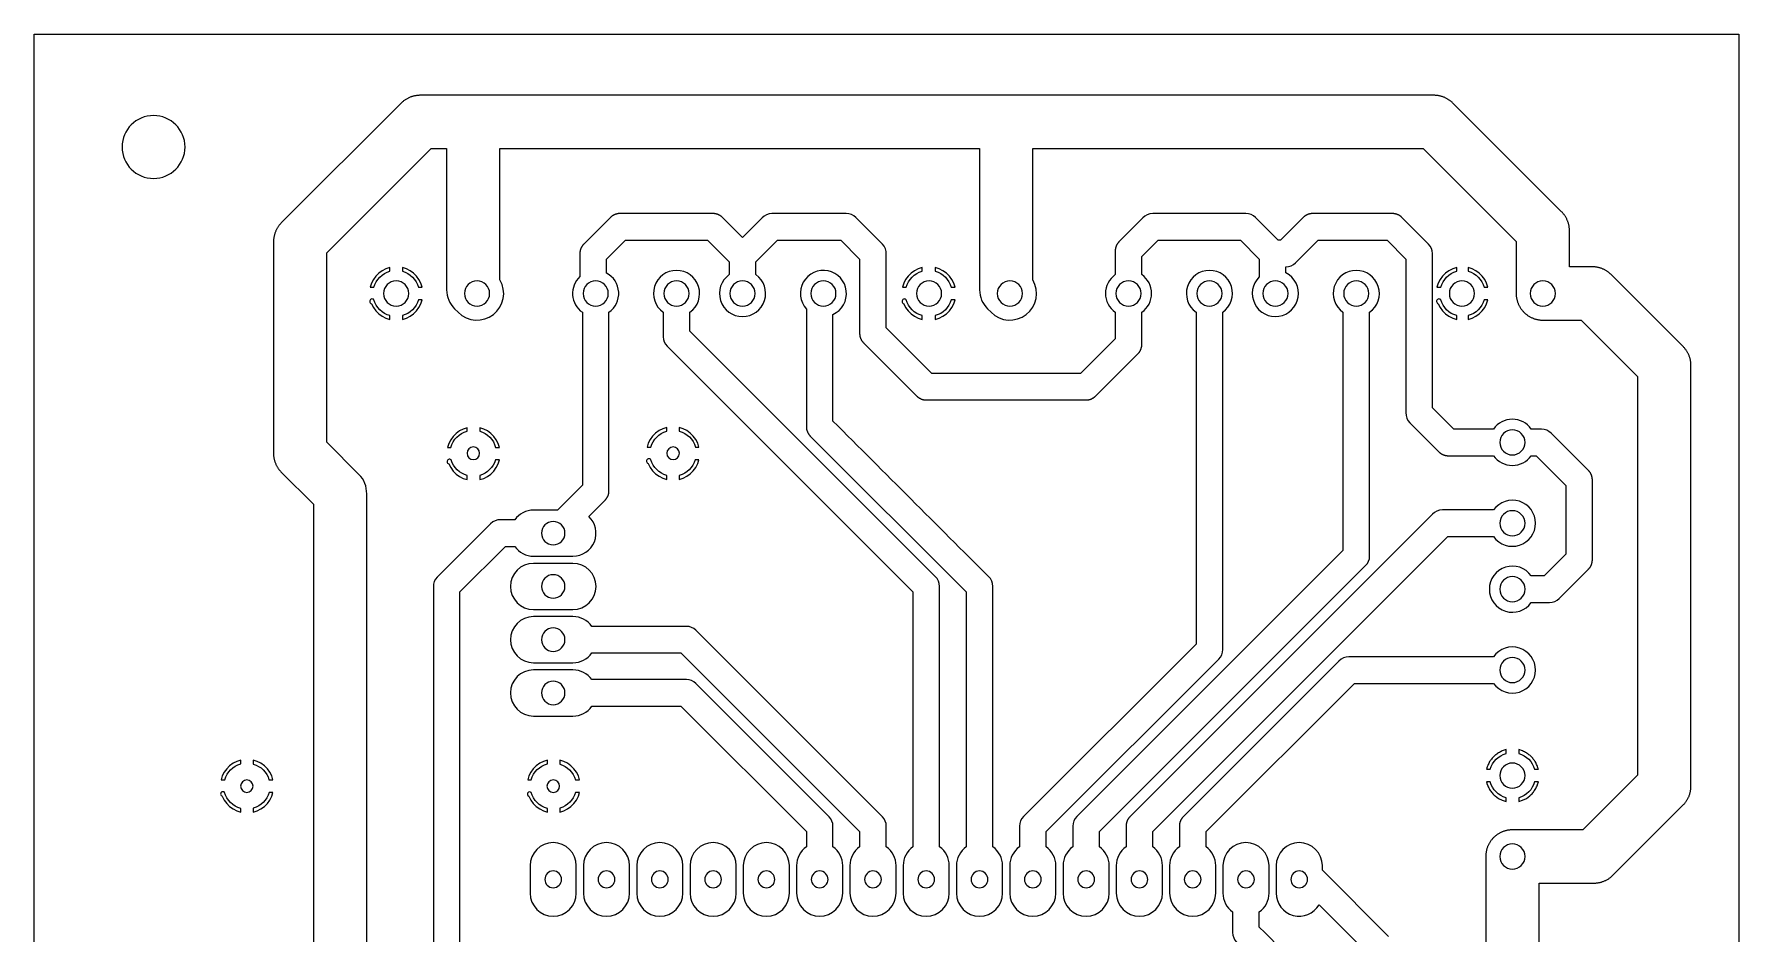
# Model space of a CAD drawing. Extents: x 81.1 to 162.4, y -5.1 to 79.7.
# Drawn here: x 81.1 to 162.4, y 36.8 to 79.7 of the extents above; entities that cross this region are included whole.
import ezdxf

# ---------------------------------------------------------------- set-up
doc = ezdxf.new("R2010")
doc.units = 0
for name, color, linetype in [('DIMENSION', 30, 'CONTINUOUS'), ('DRILL', 4, 'CONTINUOUS'), ('ROUTES', 7, 'CONTINUOUS')]:
    doc.layers.add(name, color=color, linetype=linetype)

msp = doc.modelspace()

# ---------------------------------------------------------------- linework, layer by layer
at = {"layer": 'DIMENSION'}
msp.add_lwpolyline([(162.395, 79.68), (162.395, -5.08), (81.135, -5.08), (81.135, 79.68), (162.395, 79.68)], dxfattribs=at)
at = {"layer": 'DIMENSION', "extrusion": (0, 0, -1)}
msp.add_circle((-86.83, 74.295), 1.5, dxfattribs=at)
at = {"layer": 'DRILL', "extrusion": (0, 0, -1)}
for centre, radius in [((-98.393, 67.31), 0.6), ((-102.248, 67.31), 0.6), ((-107.903, 67.31), 0.6), ((-111.758, 67.31), 0.6), ((-114.903, 67.31), 0.6), ((-118.758, 67.31), 0.6), ((-123.793, 67.31), 0.6), ((-127.648, 67.31), 0.6), ((-133.303, 67.31), 0.6), ((-137.158, 67.31), 0.6), ((-140.303, 67.31), 0.6), ((-144.158, 67.31), 0.6), ((-149.193, 67.31), 0.6), ((-153.048, 67.31), 0.6), ((-151.6, 60.208), 0.6), ((-102.07, 59.69), 0.3), ((-111.595, 59.69), 0.3), ((-151.6, 56.352), 0.6), ((-105.88, 55.88), 0.559), ((-105.88, 53.34), 0.559), ((-151.6, 53.208), 0.6), ((-105.88, 50.8), 0.559), ((-151.6, 49.352), 0.6), ((-105.88, 48.26), 0.559), ((-151.6, 44.318), 0.6), ((-91.275, 43.815), 0.3), ((-105.88, 43.815), 0.3), ((-151.6, 40.462), 0.6), ((-105.88, 39.37), 0.4), ((-108.42, 39.37), 0.4), ((-110.96, 39.37), 0.4), ((-113.5, 39.37), 0.4), ((-116.04, 39.37), 0.4), ((-118.58, 39.37), 0.4), ((-121.12, 39.37), 0.4), ((-123.66, 39.37), 0.4), ((-126.2, 39.37), 0.4), ((-128.74, 39.37), 0.4), ((-131.28, 39.37), 0.4), ((-133.82, 39.37), 0.4), ((-136.36, 39.37), 0.4), ((-138.9, 39.37), 0.4), ((-141.44, 39.37), 0.4)]:
    msp.add_circle(centre, radius, dxfattribs=at)
at = {"layer": 'ROUTES'}
for points in [[(101.435, 26.298), (101.435, 53.077), (103.603, 55.245), (104.042, 55.245, 0.243501), (104.941, 54.78), (106.82, 54.78, 0.67794), (107.577, 56.678), (108.352, 57.453), (108.361, 57.463), (108.371, 57.474), (108.381, 57.484), (108.39, 57.495), (108.399, 57.507), (108.408, 57.518), (108.417, 57.53), (108.426, 57.542), (108.434, 57.555), (108.442, 57.568), (108.45, 57.581), (108.458, 57.594), (108.465, 57.608), (108.472, 57.622), (108.479, 57.636), (108.485, 57.65), (108.491, 57.665), (108.497, 57.679), (108.503, 57.694), (108.508, 57.71), (108.512, 57.725), (108.517, 57.741), (108.521, 57.756), (108.524, 57.772), (108.527, 57.788), (108.53, 57.804), (108.532, 57.82), (108.534, 57.837), (108.536, 57.853), (108.537, 57.869), (108.537, 57.886), (108.538, 66.412, 0.55808), (108.42, 68.281), (108.42, 68.952), (109.318, 69.85), (113.237, 69.85), (114.268, 68.82), (114.268, 68.208, 3.146782), (115.538, 68.208), (115.538, 68.82), (116.568, 69.85), (119.587, 69.85), (120.485, 68.952), (120.486, 65.389), (120.486, 65.372), (120.487, 65.356), (120.489, 65.339), (120.491, 65.323), (120.493, 65.307), (120.496, 65.291), (120.499, 65.275), (120.502, 65.259), (120.506, 65.243), (120.511, 65.228), (120.515, 65.212), (120.52, 65.197), (120.526, 65.182), (120.532, 65.167), (120.538, 65.153), (120.544, 65.138), (120.551, 65.124), (120.558, 65.11), (120.565, 65.097), (120.573, 65.084), (120.581, 65.07), (120.589, 65.058), (120.597, 65.045), (120.606, 65.033), (120.615, 65.021), (120.624, 65.009), (120.633, 64.998), (120.642, 64.987), (120.652, 64.976), (120.662, 64.966), (120.671, 64.956), (123.211, 62.416), (123.221, 62.406), (123.232, 62.396), (123.243, 62.387), (123.254, 62.377), (123.265, 62.368), (123.276, 62.359), (123.288, 62.35), (123.301, 62.342), (123.313, 62.333), (123.326, 62.325), (123.339, 62.317), (123.352, 62.31), (123.366, 62.302), (123.38, 62.295), (123.394, 62.289), (123.408, 62.282), (123.423, 62.276), (123.438, 62.27), (123.453, 62.265), (123.468, 62.26), (123.483, 62.255), (123.499, 62.251), (123.514, 62.247), (123.53, 62.243), (123.546, 62.24), (123.562, 62.238), (123.579, 62.235), (123.595, 62.233), (123.611, 62.232), (123.628, 62.231), (123.644, 62.23), (131.28, 62.23), (131.297, 62.23), (131.313, 62.231), (131.33, 62.232), (131.346, 62.233), (131.362, 62.235), (131.378, 62.238), (131.395, 62.24), (131.411, 62.243), (131.426, 62.247), (131.442, 62.251), (131.458, 62.255), (131.473, 62.26), (131.488, 62.265), (131.503, 62.27), (131.518, 62.276), (131.533, 62.282), (131.547, 62.289), (131.561, 62.295), (131.575, 62.302), (131.589, 62.31), (131.602, 62.317), (131.615, 62.325), (131.628, 62.333), (131.64, 62.342), (131.652, 62.35), (131.664, 62.359), (131.676, 62.368), (131.687, 62.377), (131.698, 62.387), (131.709, 62.396), (131.719, 62.406), (131.729, 62.416), (133.752, 64.438), (133.761, 64.448), (133.771, 64.459), (133.781, 64.469), (133.79, 64.48), (133.799, 64.492), (133.808, 64.503), (133.817, 64.515), (133.826, 64.527), (133.834, 64.54), (133.842, 64.553), (133.85, 64.566), (133.858, 64.579), (133.865, 64.593), (133.872, 64.607), (133.879, 64.621), (133.885, 64.635), (133.891, 64.65), (133.897, 64.664), (133.903, 64.679), (133.908, 64.695), (133.912, 64.71), (133.917, 64.726), (133.921, 64.741), (133.924, 64.757), (133.927, 64.773), (133.93, 64.789), (133.932, 64.805), (133.934, 64.822), (133.936, 64.838), (133.937, 64.854), (133.937, 64.871), (133.938, 66.412, 0.517699), (133.938, 68.208), (133.938, 69.069), (134.718, 69.85), (138.637, 69.85), (139.535, 68.952), (139.535, 68.098, 3.104269), (140.805, 68.288), (140.805, 68.58, 0.198912), (141.254, 68.766), (142.338, 69.85), (145.622, 69.85), (146.52, 68.952, 0.00003), (146.521, 61.628, 0.211953), (146.706, 61.146), (148.094, 59.759), (148.104, 59.749), (148.114, 59.739), (148.125, 59.73), (148.136, 59.72), (148.147, 59.711), (148.159, 59.702), (148.171, 59.693), (148.183, 59.685), (148.195, 59.676), (148.208, 59.668), (148.221, 59.66), (148.234, 59.653), (148.248, 59.645), (148.262, 59.638), (148.276, 59.631), (148.29, 59.625), (148.305, 59.619), (148.32, 59.613), (148.335, 59.608), (148.35, 59.603), (148.365, 59.598), (148.381, 59.594), (148.397, 59.59), (148.412, 59.586), (148.428, 59.583), (148.445, 59.58), (148.461, 59.578), (148.477, 59.576), (148.493, 59.575), (148.51, 59.574), (148.526, 59.573), (150.702, 59.573, 0.517699), (152.499, 59.573), (152.725, 59.573), (154.14, 58.157), (154.14, 54.873), (153.11, 53.843), (152.499, 53.843, 3.146782), (152.499, 52.573), (153.373, 52.573, 0.200876), (153.826, 52.762), (155.224, 54.161), (155.234, 54.171), (155.244, 54.181), (155.254, 54.192), (155.263, 54.203), (155.272, 54.214), (155.281, 54.226), (155.29, 54.238), (155.299, 54.25), (155.307, 54.263), (155.315, 54.275), (155.323, 54.289), (155.331, 54.302), (155.338, 54.315), (155.345, 54.329), (155.352, 54.343), (155.358, 54.358), (155.364, 54.372), (155.37, 54.387), (155.375, 54.402), (155.38, 54.417), (155.385, 54.433), (155.389, 54.448), (155.393, 54.464), (155.397, 54.48), (155.4, 54.496), (155.403, 54.512), (155.405, 54.528), (155.407, 54.544), (155.408, 54.561), (155.41, 54.577), (155.41, 54.594), (155.41, 58.42), (155.41, 58.434), (155.41, 58.449), (155.409, 58.463), (155.408, 58.478), (155.406, 58.492), (155.404, 58.507), (155.402, 58.522), (155.4, 58.537), (155.397, 58.552), (155.393, 58.566), (155.39, 58.581), (155.385, 58.596), (155.381, 58.611), (155.376, 58.626), (155.371, 58.641), (155.365, 58.656), (155.359, 58.671), (155.352, 58.685), (155.345, 58.7), (155.338, 58.714), (155.33, 58.729), (155.322, 58.743), (155.314, 58.757), (155.305, 58.77), (155.296, 58.784), (155.286, 58.797), (155.276, 58.811), (155.266, 58.823), (155.255, 58.836), (155.244, 58.849), (155.233, 58.861), (155.221, 58.872), (153.44, 60.653, 0.200876), (152.988, 60.843), (152.499, 60.843, 0.517751), (150.702, 60.843, 0.000039), (148.806, 60.843), (147.79, 61.858), (147.79, 69.215, 0.200876), (147.601, 69.667), (146.334, 70.934), (146.324, 70.944), (146.314, 70.954), (146.303, 70.963), (146.292, 70.973), (146.281, 70.982), (146.269, 70.991), (146.257, 71), (146.245, 71.008), (146.233, 71.017), (146.22, 71.025), (146.207, 71.033), (146.194, 71.04), (146.18, 71.048), (146.166, 71.055), (146.152, 71.061), (146.138, 71.068), (146.123, 71.074), (146.108, 71.08), (146.093, 71.085), (146.078, 71.09), (146.063, 71.095), (146.047, 71.099), (146.031, 71.103), (146.016, 71.107), (146, 71.11), (145.983, 71.112), (145.967, 71.115), (145.951, 71.117), (145.935, 71.118), (145.918, 71.119), (145.902, 71.12), (142.075, 71.12), (142.061, 71.12), (142.047, 71.119), (142.032, 71.119), (142.018, 71.117), (142.003, 71.116), (141.988, 71.114), (141.974, 71.112), (141.959, 71.109), (141.944, 71.106), (141.929, 71.103), (141.914, 71.099), (141.899, 71.095), (141.884, 71.091), (141.869, 71.086), (141.854, 71.08), (141.84, 71.075), (141.825, 71.068), (141.81, 71.062), (141.796, 71.055), (141.781, 71.048), (141.767, 71.04), (141.753, 71.032), (141.739, 71.023), (141.725, 71.015), (141.711, 71.005), (141.698, 70.996), (141.685, 70.986), (141.672, 70.975), (141.659, 70.965), (141.647, 70.954), (141.635, 70.942), (141.623, 70.931), (140.542, 69.85), (140.433, 69.85), (139.353, 70.931, 0.200876), (138.9, 71.12), (134.455, 71.12, 0.211972), (133.983, 70.91), (132.845, 69.773), (132.834, 69.761), (132.823, 69.748), (132.812, 69.736), (132.802, 69.723), (132.792, 69.71), (132.782, 69.696), (132.773, 69.683), (132.764, 69.669), (132.756, 69.655), (132.748, 69.641), (132.74, 69.626), (132.733, 69.612), (132.726, 69.597), (132.719, 69.583), (132.713, 69.568), (132.707, 69.553), (132.702, 69.538), (132.697, 69.523), (132.693, 69.509), (132.688, 69.494), (132.685, 69.479), (132.681, 69.464), (132.678, 69.449), (132.676, 69.434), (132.674, 69.419), (132.672, 69.404), (132.67, 69.39), (132.669, 69.375), (132.668, 69.361), (132.668, 69.346), (132.668, 69.332), (132.668, 68.208, 0.517698), (132.668, 66.412), (132.668, 65.15), (131.017, 63.5), (123.923, 63.5), (121.755, 65.668, 0.000062), (121.755, 69.182, 0.211953), (121.569, 69.664), (120.303, 70.931, 0.200876), (119.85, 71.12), (116.305, 71.12, 0.211972), (115.833, 70.91, 0.00021), (114.903, 69.981), (113.949, 70.934), (113.939, 70.944), (113.929, 70.954), (113.918, 70.963), (113.907, 70.973), (113.896, 70.982), (113.884, 70.991), (113.872, 71), (113.86, 71.008), (113.848, 71.017), (113.835, 71.025), (113.822, 71.033), (113.809, 71.04), (113.795, 71.048), (113.781, 71.055), (113.767, 71.061), (113.753, 71.068), (113.738, 71.074), (113.723, 71.08), (113.708, 71.085), (113.693, 71.09), (113.678, 71.095), (113.662, 71.099), (113.646, 71.103), (113.631, 71.107), (113.615, 71.11), (113.598, 71.112), (113.582, 71.115), (113.566, 71.117), (113.55, 71.118), (113.533, 71.119), (113.517, 71.12), (109.055, 71.12), (109.041, 71.12), (109.027, 71.119), (109.012, 71.119), (108.998, 71.117), (108.983, 71.116), (108.968, 71.114), (108.954, 71.112), (108.939, 71.109), (108.924, 71.106), (108.909, 71.103), (108.894, 71.099), (108.879, 71.095), (108.864, 71.091), (108.849, 71.086), (108.834, 71.08), (108.82, 71.075), (108.805, 71.068), (108.79, 71.062), (108.776, 71.055), (108.761, 71.048), (108.747, 71.04), (108.733, 71.032), (108.719, 71.023), (108.705, 71.015), (108.691, 71.005), (108.678, 70.996), (108.665, 70.986), (108.652, 70.975), (108.639, 70.965), (108.627, 70.954), (108.615, 70.942), (108.603, 70.931), (107.336, 69.664), (107.327, 69.654), (107.317, 69.644), (107.307, 69.633), (107.298, 69.622), (107.289, 69.611), (107.28, 69.599), (107.271, 69.587), (107.262, 69.575), (107.254, 69.562), (107.246, 69.55), (107.238, 69.536), (107.23, 69.523), (107.223, 69.51), (107.216, 69.496), (107.209, 69.482), (107.203, 69.467), (107.197, 69.453), (107.191, 69.438), (107.185, 69.423), (107.18, 69.408), (107.176, 69.392), (107.171, 69.377), (107.167, 69.361), (107.164, 69.345), (107.161, 69.329), (107.158, 69.313), (107.156, 69.297), (107.154, 69.281), (107.152, 69.264), (107.151, 69.248), (107.151, 69.231), (107.15, 68.113, 0.474826), (107.268, 66.412), (107.268, 58.165), (106.082, 56.98), (104.941, 56.98, 0.243564), (104.042, 56.515, 0.000029), (103.373, 56.515, 0.211953), (102.891, 56.329), (100.351, 53.789, 0.211953), (100.166, 53.307, 0.000016), (100.166, 26.068, 0.211953)], [(145.885, 18.028, 0.000012), (145.885, 36.162, 0.211953)], [(152.87, 23.038), (152.87, 39.192), (155.515, 39.193), (155.544, 39.193), (155.573, 39.195), (155.602, 39.197), (155.631, 39.2), (155.661, 39.204), (155.69, 39.209), (155.72, 39.214), (155.75, 39.22), (155.78, 39.226), (155.809, 39.234), (155.839, 39.242), (155.869, 39.251), (155.899, 39.261), (155.929, 39.272), (155.958, 39.283), (155.988, 39.295), (156.017, 39.308), (156.046, 39.322), (156.075, 39.337), (156.104, 39.352), (156.132, 39.368), (156.16, 39.385), (156.188, 39.403), (156.215, 39.422), (156.241, 39.441), (156.268, 39.461), (156.294, 39.482), (156.319, 39.503), (156.344, 39.525), (156.368, 39.548), (156.391, 39.571), (159.737, 42.917), (159.757, 42.937), (159.777, 42.958), (159.796, 42.979), (159.814, 43.001), (159.833, 43.024), (159.851, 43.047), (159.869, 43.071), (159.886, 43.095), (159.903, 43.12), (159.919, 43.146), (159.935, 43.172), (159.95, 43.199), (159.964, 43.226), (159.979, 43.254), (159.992, 43.282), (160.005, 43.311), (160.017, 43.34), (160.029, 43.369), (160.039, 43.399), (160.05, 43.43), (160.059, 43.461), (160.068, 43.492), (160.075, 43.523), (160.082, 43.555), (160.089, 43.587), (160.094, 43.619), (160.099, 43.651), (160.103, 43.684), (160.106, 43.717), (160.108, 43.749), (160.109, 43.782), (160.109, 63.881), (160.109, 63.909), (160.108, 63.938), (160.106, 63.967), (160.104, 63.996), (160.101, 64.025), (160.097, 64.055), (160.093, 64.085), (160.088, 64.114), (160.082, 64.144), (160.075, 64.174), (160.068, 64.204), (160.059, 64.234), (160.05, 64.264), (160.041, 64.293), (160.03, 64.323), (160.019, 64.353), (160.006, 64.382), (159.993, 64.412), (159.979, 64.441), (159.965, 64.469), (159.949, 64.498), (159.933, 64.526), (159.916, 64.554), (159.898, 64.582), (159.88, 64.609), (159.861, 64.636), (159.841, 64.662), (159.82, 64.688), (159.799, 64.713), (159.777, 64.738), (159.754, 64.762), (159.731, 64.786), (156.308, 68.208), (156.288, 68.228), (156.267, 68.247), (156.246, 68.266), (156.224, 68.285), (156.201, 68.303), (156.178, 68.322), (156.154, 68.339), (156.13, 68.356), (156.105, 68.373), (156.079, 68.389), (156.053, 68.405), (156.027, 68.42), (155.999, 68.435), (155.972, 68.449), (155.943, 68.463), (155.915, 68.476), (155.886, 68.488), (155.856, 68.499), (155.826, 68.51), (155.796, 68.52), (155.765, 68.53), (155.734, 68.538), (155.702, 68.546), (155.671, 68.553), (155.639, 68.559), (155.606, 68.565), (155.574, 68.569), (155.542, 68.573), (155.509, 68.576), (155.476, 68.578), (155.443, 68.58), (154.318, 68.58), (154.318, 70.34), (154.316, 70.373), (154.314, 70.406), (154.311, 70.438), (154.308, 70.471), (154.303, 70.503), (154.297, 70.535), (154.291, 70.567), (154.284, 70.599), (154.276, 70.631), (154.268, 70.662), (154.258, 70.692), (154.248, 70.723), (154.237, 70.753), (154.226, 70.782), (154.214, 70.812), (154.201, 70.84), (154.187, 70.869), (154.173, 70.896), (154.159, 70.923), (154.143, 70.95), (154.128, 70.976), (154.111, 71.002), (154.095, 71.027), (154.077, 71.051), (154.06, 71.075), (154.042, 71.098), (154.023, 71.121), (154.004, 71.143), (153.985, 71.164), (153.966, 71.185), (153.946, 71.205), (148.764, 76.387), (148.744, 76.407), (148.723, 76.426), (148.702, 76.445), (148.68, 76.464), (148.657, 76.482), (148.634, 76.501), (148.61, 76.518), (148.586, 76.535), (148.561, 76.552), (148.535, 76.568), (148.509, 76.584), (148.483, 76.599), (148.455, 76.614), (148.428, 76.628), (148.399, 76.642), (148.371, 76.655), (148.342, 76.667), (148.312, 76.678), (148.282, 76.689), (148.252, 76.699), (148.221, 76.709), (148.19, 76.717), (148.158, 76.725), (148.127, 76.732), (148.095, 76.738), (148.062, 76.744), (148.03, 76.748), (147.998, 76.752), (147.965, 76.755), (147.932, 76.757), (147.899, 76.759), (127.47, 76.759), (99.502, 76.759), (99.473, 76.758), (99.444, 76.756), (99.415, 76.754), (99.386, 76.751), (99.356, 76.747), (99.327, 76.743), (99.297, 76.737), (99.267, 76.731), (99.237, 76.725), (99.208, 76.717), (99.178, 76.709), (99.148, 76.7), (99.118, 76.69), (99.088, 76.68), (99.059, 76.668), (99.029, 76.656), (99, 76.643), (98.971, 76.629), (98.942, 76.614), (98.913, 76.599), (98.885, 76.583), (98.857, 76.566), (98.829, 76.548), (98.802, 76.53), (98.776, 76.51), (98.749, 76.49), (98.723, 76.47), (98.698, 76.448), (98.673, 76.426), (98.649, 76.404), (98.626, 76.38), (92.917, 70.672), (92.898, 70.652), (92.878, 70.631), (92.859, 70.61), (92.84, 70.588), (92.822, 70.565), (92.804, 70.542), (92.786, 70.518), (92.769, 70.494), (92.752, 70.469), (92.736, 70.443), (92.72, 70.417), (92.705, 70.39), (92.69, 70.363), (92.676, 70.335), (92.663, 70.307), (92.65, 70.278), (92.638, 70.249), (92.626, 70.22), (92.615, 70.19), (92.605, 70.159), (92.596, 70.128), (92.587, 70.097), (92.579, 70.066), (92.572, 70.034), (92.566, 70.002), (92.561, 69.97), (92.556, 69.938), (92.552, 69.905), (92.549, 69.872), (92.547, 69.84), (92.546, 69.807), (92.545, 59.69), (92.546, 59.657), (92.547, 59.624), (92.549, 59.592), (92.552, 59.559), (92.556, 59.526), (92.561, 59.494), (92.566, 59.462), (92.572, 59.43), (92.579, 59.398), (92.587, 59.367), (92.596, 59.336), (92.605, 59.305), (92.615, 59.274), (92.626, 59.244), (92.638, 59.215), (92.65, 59.186), (92.663, 59.157), (92.676, 59.129), (92.69, 59.101), (92.705, 59.074), (92.72, 59.047), (92.736, 59.021), (92.752, 58.995), (92.769, 58.97), (92.786, 58.946), (92.804, 58.922), (92.822, 58.899), (92.84, 58.876), (92.859, 58.854), (92.878, 58.833), (92.898, 58.812), (92.917, 58.792), (94.45, 57.259), (94.45, 20.026, 0.784773)], [(118.58, -1.905, 0.000012), (131.252, -1.905)], [(131.309, -1.905, 0.000012), (143.98, -1.905)], [(96.99, 26.007), (96.99, 57.752, 0.205528), (96.618, 58.683), (95.085, 60.216), (95.085, 69.248), (100.056, 74.219), (100.8, 74.219), (100.8, 67.488, 0.200876), (101.179, 66.583), (101.35, 66.412, 0.882244), (103.34, 67.958), (103.34, 74.219), (126.2, 74.219), (126.2, 67.488, 0.200876), (126.579, 66.583), (126.75, 66.412, 0.882244), (128.74, 67.958), (128.74, 74.219), (147.34, 74.219), (151.778, 69.781), (151.778, 67.31), (151.779, 67.282), (151.779, 67.253), (151.781, 67.225), (151.783, 67.196), (151.786, 67.167), (151.79, 67.138), (151.794, 67.108), (151.799, 67.079), (151.805, 67.049), (151.812, 67.02), (151.819, 66.99), (151.827, 66.961), (151.836, 66.931), (151.846, 66.901), (151.856, 66.872), (151.867, 66.843), (151.879, 66.813), (151.892, 66.784), (151.906, 66.755), (151.92, 66.727), (151.935, 66.698), (151.951, 66.67), (151.968, 66.642), (151.985, 66.615), (152.003, 66.588), (152.022, 66.561), (152.042, 66.535), (152.062, 66.51), (152.083, 66.484), (152.105, 66.46), (152.127, 66.436), (152.15, 66.412), (152.174, 66.389), (152.198, 66.367), (152.223, 66.345), (152.248, 66.324), (152.273, 66.304), (152.3, 66.284), (152.326, 66.265), (152.353, 66.247), (152.381, 66.23), (152.408, 66.213), (152.437, 66.197), (152.465, 66.182), (152.494, 66.168), (152.522, 66.154), (152.551, 66.141), (152.581, 66.129), (152.61, 66.118), (152.64, 66.108), (152.669, 66.098), (152.699, 66.089), (152.728, 66.081), (152.758, 66.074), (152.788, 66.067), (152.817, 66.061), (152.847, 66.056), (152.876, 66.052), (152.905, 66.048), (152.934, 66.045), (152.963, 66.043), (152.992, 66.041), (153.02, 66.04), (154.884, 66.04), (157.569, 63.355), (157.569, 44.341), (154.961, 41.732), (151.6, 41.732), (151.572, 41.732), (151.544, 41.731), (151.515, 41.729), (151.486, 41.727), (151.457, 41.724), (151.428, 41.72), (151.399, 41.716), (151.369, 41.711), (151.34, 41.705), (151.31, 41.699), (151.281, 41.691), (151.251, 41.683), (151.221, 41.674), (151.192, 41.665), (151.162, 41.654), (151.133, 41.643), (151.104, 41.631), (151.075, 41.618), (151.046, 41.605), (151.017, 41.59), (150.989, 41.575), (150.961, 41.559), (150.933, 41.543), (150.905, 41.525), (150.878, 41.507), (150.852, 41.488), (150.826, 41.468), (150.8, 41.448), (150.775, 41.427), (150.75, 41.405), (150.726, 41.383), (150.702, 41.36), (150.679, 41.337), (150.657, 41.313), (150.635, 41.288), (150.614, 41.263), (150.594, 41.237), (150.574, 41.211), (150.556, 41.184), (150.537, 41.157), (150.52, 41.13), (150.503, 41.102), (150.487, 41.074), (150.472, 41.046), (150.458, 41.017), (150.444, 40.988), (150.432, 40.959), (150.42, 40.93), (150.408, 40.9), (150.398, 40.871), (150.388, 40.841), (150.379, 40.812), (150.371, 40.782), (150.364, 40.752), (150.357, 40.723), (150.352, 40.693), (150.347, 40.664), (150.342, 40.635), (150.338, 40.605), (150.336, 40.576), (150.333, 40.547), (150.332, 40.519), (150.331, 40.49), (150.33, 23.038)], [(97.334, 67.61, -0.260236), (98.093, 68.368), (98.093, 68.548), (97.905, 68.487), (97.727, 68.396), (97.565, 68.279), (97.424, 68.137), (97.307, 67.976), (97.216, 67.798), (97.155, 67.61), (97.334, 67.61)], [(98.693, 68.368, -0.260236), (99.451, 67.61), (99.631, 67.61), (99.57, 67.798), (99.479, 67.976), (99.361, 68.137), (99.22, 68.279), (99.058, 68.396), (98.88, 68.487), (98.693, 68.548), (98.693, 68.368)], [(124.76, 38.716), (124.76, 40.024, 0.243501), (124.295, 40.922), (124.295, 53.34, 0.211972), (124.086, 53.812, 0.000013), (112.393, 65.505), (112.393, 66.412, 3.146782), (111.123, 66.412), (111.123, 65.242, 0.200876), (111.313, 64.79), (123.025, 53.077), (123.025, 40.922, 0.243501), (122.56, 40.024), (122.56, 38.716, 1), (124.76, 38.716)], [(127.3, 38.716), (127.3, 40.024, 0.243501), (126.835, 40.922), (126.835, 53.34, 0.211972), (126.626, 53.812, 0.00002), (119.215, 61.223), (119.215, 66.31, 3.068688), (117.945, 66.569), (117.946, 60.944), (117.946, 60.927), (117.947, 60.911), (117.949, 60.894), (117.951, 60.878), (117.953, 60.862), (117.956, 60.846), (117.959, 60.83), (117.962, 60.814), (117.966, 60.798), (117.971, 60.783), (117.975, 60.767), (117.98, 60.752), (117.986, 60.737), (117.992, 60.722), (117.998, 60.708), (118.004, 60.693), (118.011, 60.679), (118.018, 60.665), (118.025, 60.652), (118.033, 60.639), (118.041, 60.625), (118.049, 60.613), (118.057, 60.6), (118.066, 60.588), (118.075, 60.576), (118.084, 60.564), (118.093, 60.553), (118.102, 60.542), (118.112, 60.531), (118.122, 60.521), (118.131, 60.511), (125.565, 53.077), (125.565, 40.922, 0.243501), (125.1, 40.024), (125.1, 38.716, 1), (127.3, 38.716)], [(122.705, 67.61, -0.260236), (123.463, 68.368), (123.463, 68.548), (123.275, 68.487), (123.097, 68.396), (122.936, 68.279), (122.794, 68.137), (122.677, 67.976), (122.586, 67.798), (122.525, 67.61), (122.705, 67.61)], [(124.093, 68.368, -0.260236), (124.851, 67.61), (125.031, 67.61), (124.97, 67.798), (124.879, 67.976), (124.761, 68.137), (124.62, 68.279), (124.458, 68.396), (124.28, 68.487), (124.093, 68.548), (124.093, 68.368)], [(137.793, 66.412, 3.146782), (136.523, 66.412), (136.523, 50.591), (128.295, 42.362, 0.200876), (128.105, 41.91), (128.105, 40.922, 0.243501), (127.64, 40.024), (127.64, 38.716, 1), (129.84, 38.716), (129.84, 40.024, 0.243501), (129.375, 40.922), (129.375, 41.647), (137.604, 49.875, 0.200876), (137.793, 50.328), (137.793, 66.412)], [(144.793, 66.412, 3.146782), (143.523, 66.412), (143.523, 55.051), (130.835, 42.362, 0.200876), (130.645, 41.91), (130.645, 40.922, 0.243501), (130.18, 40.024), (130.18, 38.716, 1), (132.38, 38.716), (132.38, 40.024, 0.243501), (131.915, 40.922), (131.915, 41.647), (144.604, 54.335, 0.200876), (144.793, 54.788), (144.793, 66.412)], [(148.185, 67.61, -0.260236), (148.943, 68.368), (148.943, 68.548), (148.756, 68.487), (148.577, 68.396), (148.416, 68.279), (148.274, 68.137), (148.157, 67.976), (148.066, 67.798), (148.005, 67.61), (148.185, 67.61)], [(149.493, 68.368, -0.260236), (150.251, 67.61), (150.431, 67.61), (150.37, 67.798), (150.279, 67.976), (150.161, 68.137), (150.02, 68.279), (149.858, 68.396), (149.68, 68.487), (149.493, 68.548), (149.493, 68.368)], [(98.093, 66.252, -0.260234), (97.334, 67.01, 1.310117), (97.216, 66.822), (97.307, 66.644), (97.424, 66.483), (97.565, 66.341), (97.727, 66.224), (97.905, 66.133), (98.093, 66.072), (98.093, 66.252)], [(99.451, 67.01, -0.260236), (98.693, 66.252), (98.693, 66.072), (98.88, 66.133), (99.058, 66.224), (99.22, 66.341), (99.361, 66.483), (99.479, 66.644), (99.57, 66.822), (99.631, 67.01), (99.451, 67.01)], [(123.463, 66.252, -0.260234), (122.705, 67.01, 1.310117), (122.586, 66.822), (122.677, 66.644), (122.794, 66.483), (122.936, 66.341), (123.097, 66.224), (123.275, 66.133), (123.463, 66.072), (123.463, 66.252)], [(124.851, 67.01, -0.260236), (124.093, 66.252), (124.093, 66.072), (124.28, 66.133), (124.458, 66.224), (124.62, 66.341), (124.761, 66.483), (124.879, 66.644), (124.97, 66.822), (125.031, 67.01), (124.851, 67.01)], [(148.943, 66.252, -0.260234), (148.185, 67.01, 1.310117), (148.066, 66.822), (148.157, 66.644), (148.274, 66.483), (148.416, 66.341), (148.577, 66.224), (148.756, 66.133), (148.943, 66.072), (148.943, 66.252)], [(150.251, 67.01, -0.260234), (149.493, 66.252), (149.493, 66.072), (149.68, 66.133), (149.858, 66.224), (150.02, 66.341), (150.161, 66.483), (150.279, 66.644), (150.37, 66.822), (150.431, 67.01), (150.251, 67.01)], [(101.007, 59.97, -0.267292), (101.779, 60.751), (101.779, 60.908), (101.591, 60.847), (101.413, 60.756), (101.251, 60.639), (101.11, 60.497), (100.993, 60.336), (100.902, 60.158), (100.841, 59.97), (101.007, 59.97)], [(102.379, 60.746, -0.26314), (103.134, 59.97), (103.317, 59.97), (103.256, 60.158), (103.165, 60.336), (103.047, 60.497), (102.906, 60.639), (102.744, 60.756), (102.566, 60.847), (102.379, 60.908), (102.379, 60.746)], [(110.535, 59.982, -0.260386), (111.288, 60.746), (111.288, 60.92), (111.1, 60.859), (110.922, 60.768), (110.761, 60.651), (110.619, 60.509), (110.502, 60.348), (110.411, 60.17), (110.35, 59.982), (110.535, 59.982)], [(111.888, 60.75, -0.264139), (112.656, 59.982), (112.826, 59.982), (112.765, 60.17), (112.674, 60.348), (112.557, 60.509), (112.415, 60.651), (112.254, 60.768), (112.076, 60.859), (111.888, 60.92), (111.888, 60.75)], [(101.779, 58.629, -0.257303), (101.018, 59.37, 1.300244), (100.902, 59.183), (100.993, 59.004), (101.11, 58.843), (101.251, 58.701), (101.413, 58.584), (101.591, 58.493), (101.779, 58.432), (101.779, 58.629)], [(103.123, 59.37, -0.253172), (102.379, 58.634), (102.379, 58.432), (102.566, 58.493), (102.744, 58.584), (102.906, 58.701), (103.047, 58.843), (103.165, 59.004), (103.256, 59.183), (103.317, 59.37), (103.123, 59.37)], [(111.288, 58.634, -0.25633), (110.539, 59.382, 1.348069), (110.411, 59.194), (110.502, 59.016), (110.619, 58.855), (110.761, 58.713), (110.922, 58.596), (111.1, 58.505), (111.288, 58.444), (111.288, 58.634)], [(112.651, 59.382, -0.260077), (111.888, 58.63), (111.888, 58.444), (112.076, 58.505), (112.254, 58.596), (112.415, 58.713), (112.557, 58.855), (112.674, 59.016), (112.765, 59.194), (112.826, 59.382), (112.651, 59.382)], [(150.702, 55.717, 3.146782), (150.702, 56.987), (148.263, 56.987, 0.211972), (147.791, 56.778), (133.362, 42.349), (133.352, 42.339), (133.342, 42.328), (133.333, 42.317), (133.324, 42.306), (133.315, 42.294), (133.306, 42.282), (133.297, 42.27), (133.289, 42.257), (133.281, 42.245), (133.273, 42.231), (133.265, 42.218), (133.258, 42.205), (133.251, 42.191), (133.244, 42.177), (133.238, 42.162), (133.232, 42.148), (133.226, 42.133), (133.22, 42.118), (133.215, 42.103), (133.211, 42.087), (133.206, 42.072), (133.202, 42.056), (133.199, 42.04), (133.196, 42.024), (133.193, 42.008), (133.191, 41.992), (133.189, 41.976), (133.187, 41.959), (133.186, 41.943), (133.186, 41.926), (133.185, 40.922, 0.243502), (132.72, 40.024), (132.72, 38.716, 1), (134.92, 38.716), (134.92, 40.024, 0.243501), (134.455, 40.922), (134.455, 41.647), (148.526, 55.717), (150.702, 55.717)], [(106.82, 52.24, 1), (106.82, 54.44), (104.941, 54.44, 1), (104.941, 52.24), (106.82, 52.24)], [(122.22, 38.716), (122.22, 40.024, 0.243502), (121.755, 40.922), (121.755, 41.91, 0.198903), (121.569, 42.359), (112.683, 51.246, 0.200876), (112.23, 51.435), (107.718, 51.435, 0.243501), (106.82, 51.9), (104.941, 51.9, 1), (104.941, 49.7), (106.82, 49.7, 0.243501), (107.718, 50.165), (111.967, 50.165), (120.485, 41.647), (120.485, 40.922, 0.243501), (120.02, 40.024), (120.02, 38.716, 1), (122.22, 38.716)], [(150.702, 48.717, 3.146782), (150.702, 49.987), (143.803, 49.987, 0.211972), (143.331, 49.778), (135.902, 42.349), (135.892, 42.339), (135.882, 42.328), (135.873, 42.317), (135.864, 42.306), (135.855, 42.294), (135.846, 42.282), (135.837, 42.27), (135.829, 42.257), (135.821, 42.245), (135.813, 42.231), (135.805, 42.218), (135.798, 42.205), (135.791, 42.191), (135.784, 42.177), (135.778, 42.162), (135.772, 42.148), (135.766, 42.133), (135.76, 42.118), (135.755, 42.103), (135.751, 42.087), (135.746, 42.072), (135.742, 42.056), (135.739, 42.04), (135.736, 42.024), (135.733, 42.008), (135.731, 41.992), (135.729, 41.976), (135.727, 41.959), (135.726, 41.943), (135.726, 41.926), (135.725, 40.922, 0.243502), (135.26, 40.024), (135.26, 38.716, 1), (137.46, 38.716), (137.46, 40.024, 0.243501), (136.995, 40.922), (136.995, 41.647), (144.066, 48.717), (150.702, 48.717)], [(143.771, 32.857, 0.000035), (139.535, 37.093), (139.535, 37.818, 0.243501), (140, 38.716), (140, 40.024, 1), (137.8, 40.024), (137.8, 38.716, 0.243501), (138.265, 37.818), (138.265, 36.83, 0.200876), (138.455, 36.378)], [(119.68, 38.716), (119.68, 40.024, 0.243502), (119.215, 40.922), (119.215, 41.91, 0.198903), (119.029, 42.359), (112.683, 48.706, 0.200876), (112.23, 48.895), (107.718, 48.895, 0.243501), (106.82, 49.36), (104.941, 49.36, 1), (104.941, 47.16), (106.82, 47.16, 0.243501), (107.718, 47.625), (111.967, 47.625), (117.945, 41.647), (117.945, 40.922, 0.243501), (117.48, 40.024), (117.48, 38.716, 1), (119.68, 38.716)], [(150.542, 44.618, -0.260235), (151.3, 45.376, -0.000027), (151.3, 45.556, -0.000024), (151.113, 45.495, 0.000024), (150.935, 45.404, -0.000045), (150.773, 45.287, 0.000044), (150.632, 45.145, -0.000313), (150.525, 44.999), (150.515, 44.984, -0.000051), (150.424, 44.806, -0.000995), (150.375, 44.657), (150.366, 44.629), (150.362, 44.618), (150.542, 44.618)], [(151.9, 45.376, -0.260232), (152.659, 44.618), (152.838, 44.618), (152.835, 44.629), (152.826, 44.657, -0.001166), (152.777, 44.805, 0.000077), (152.686, 44.984), (152.675, 44.999, -0.000313), (152.569, 45.145), (152.428, 45.287, -0.000067), (152.266, 45.404, 0.000066), (152.088, 45.495), (151.9, 45.556), (151.9, 45.376)], [(90.219, 44.12, -0.26113), (90.984, 44.876), (90.984, 45.058), (90.797, 44.997), (90.618, 44.906), (90.457, 44.789), (90.315, 44.647), (90.198, 44.486), (90.107, 44.308), (90.046, 44.12), (90.219, 44.12)], [(91.584, 44.871, -0.256712), (92.332, 44.12), (92.522, 44.12), (92.461, 44.308), (92.37, 44.486), (92.253, 44.647), (92.111, 44.789), (91.95, 44.906), (91.772, 44.997), (91.584, 45.058), (91.584, 44.871)], [(104.824, 44.12, -0.263898), (105.6, 44.879), (105.6, 45.058), (105.413, 44.997), (105.234, 44.906), (105.073, 44.789), (104.931, 44.647), (104.814, 44.486), (104.723, 44.308), (104.662, 44.12), (104.824, 44.12)], [(106.2, 44.868, -0.253933), (106.937, 44.12), (107.138, 44.12), (107.077, 44.308), (106.986, 44.486), (106.869, 44.647), (106.727, 44.789), (106.566, 44.906), (106.388, 44.997), (106.2, 45.058), (106.2, 44.868)], [(151.3, 43.259, -0.260234), (150.542, 44.018), (150.362, 44.018), (150.379, 43.966), (150.388, 43.938), (150.423, 43.831, 0.000109), (150.514, 43.652, -0.000038), (150.631, 43.491, 0.000037), (150.773, 43.349), (150.931, 43.233), (151.113, 43.141), (151.3, 43.08), (151.3, 43.259)], [(152.659, 44.018, -0.260232), (151.9, 43.259), (151.9, 43.08), (152.088, 43.141), (152.269, 43.233), (152.427, 43.349, 0.000028), (152.569, 43.491, -0.000102), (152.686, 43.652, 0.0001), (152.777, 43.83), (152.813, 43.938), (152.822, 43.966), (152.838, 44.018), (152.659, 44.018)], [(90.984, 42.754, -0.263756), (90.216, 43.52, 1.266614), (90.107, 43.333), (90.198, 43.154), (90.315, 42.993), (90.457, 42.851), (90.618, 42.734), (90.797, 42.643), (90.984, 42.582), (90.984, 42.754)], [(92.335, 43.52, -0.259334), (91.584, 42.759), (91.584, 42.582), (91.772, 42.643), (91.95, 42.734), (92.111, 42.851), (92.253, 42.993), (92.37, 43.154), (92.461, 43.333), (92.522, 43.52), (92.335, 43.52)], [(105.6, 42.751, -0.266528), (104.821, 43.52, 1.215048), (104.723, 43.333), (104.814, 43.154), (104.931, 42.993), (105.073, 42.851), (105.234, 42.734), (105.413, 42.643), (105.6, 42.582), (105.6, 42.751)], [(106.94, 43.52, -0.256552), (106.2, 42.763), (106.2, 42.582), (106.388, 42.643), (106.566, 42.734), (106.727, 42.851), (106.869, 42.993), (106.986, 43.154), (107.077, 43.333), (107.138, 43.52), (106.94, 43.52)], [(106.98, 38.716), (106.98, 40.024, 1), (104.78, 40.024), (104.78, 38.716, 1), (106.98, 38.716)], [(109.52, 38.716), (109.52, 40.024, 1), (107.32, 40.024), (107.32, 38.716, 1), (109.52, 38.716)], [(112.06, 38.716), (112.06, 40.024, 1), (109.86, 40.024), (109.86, 38.716, 1), (112.06, 38.716)], [(114.6, 38.716), (114.6, 40.024, 1), (112.4, 40.024), (112.4, 38.716, 1), (114.6, 38.716)], [(117.14, 38.716), (117.14, 40.024, 1), (114.94, 40.024), (114.94, 38.716, 1), (117.14, 38.716)], [(145.699, 36.644), (142.54, 39.803), (142.54, 40.024, 1), (140.34, 40.024), (140.34, 38.716, 0.764261), (142.389, 38.159), (144.615, 35.932)]]:
    msp.add_lwpolyline(points, format="xyb", dxfattribs=at)

doc.saveas('drawing.dxf')
